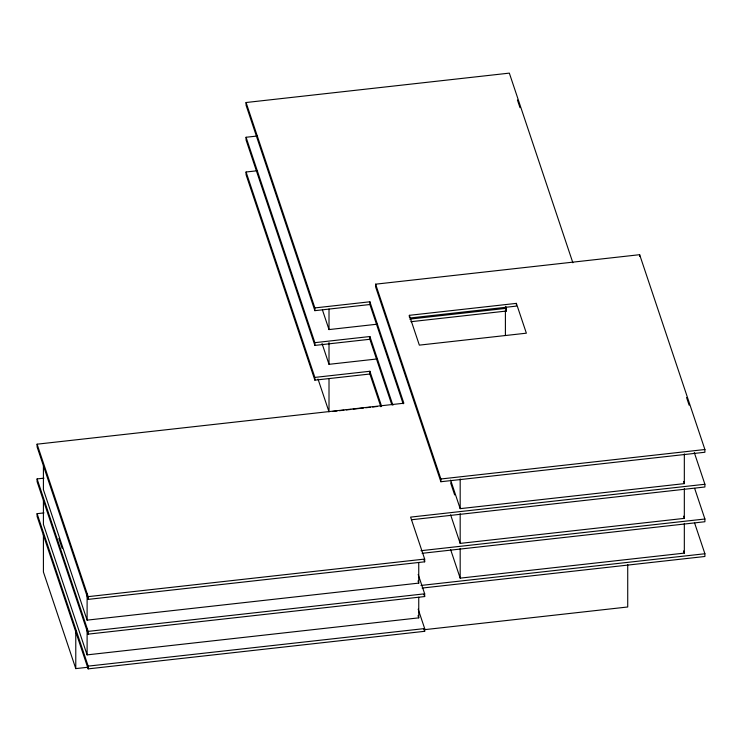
<?xml version="1.0" encoding="UTF-8"?>
<svg xmlns="http://www.w3.org/2000/svg" width="742" height="742" viewBox="0 0 742 742"><rect width="100%" height="100%" fill="white"/><g stroke="black" fill="none" stroke-linecap="round" stroke-linejoin="round"><path stroke-width="1.11" d="M403.138 403.796L369.887 304.526L314.877 310.666L246.075 105.262L246.075 102.517L509.337 73.124L572.87 262.779M391.804 404.724L369.887 339.27L314.877 345.41L246.075 140.006L246.075 137.261L257.567 135.981M380.841 406.737L369.887 374.014L314.877 380.154L246.075 174.75L246.075 172.005L257.567 170.725M375.619 284.177L639.641 254.692L704.9 449.513L704.9 452.249L440.878 481.734L375.619 286.913L375.619 284.177L440.878 478.989L440.878 481.734M246.075 102.517L314.877 307.921L369.887 301.781L403.861 403.231L37.1 444.18L37.1 446.925L88.168 599.388L424.674 561.815L424.674 559.069L410.614 517.109L704.9 484.257L704.9 486.993L411.764 519.725M409.352 315.322L516.376 303.376L526.366 333.186L419.341 345.132L409.352 315.322L409.352 317.149M410.502 317.938L516.376 306.112L516.376 303.376M409.723 319.097L506.387 308.31L506.387 311.046L410.873 321.713M322.418 309.896L329.012 329.578L377.224 324.198M246.075 137.261L314.877 342.665L369.887 336.525L392.898 405.253M322.047 343.546L329.012 364.322L377.224 358.942M246.075 172.005L314.877 377.409L369.887 371.269L381.573 406.18M332.453 411.485L337.044 410.966M339.335 410.716L343.936 410.205M346.226 409.946L350.818 409.436M353.118 409.176L363.45 408.026M365.741 407.766L370.332 407.256M372.632 406.996L377.224 406.486M418.182 574.447L424.674 593.813L424.674 596.559L88.168 634.132L37.1 481.669L37.1 478.924L44.001 478.154M418.182 609.191L424.674 628.557L424.674 631.303L88.168 668.876L37.1 516.413L37.1 513.668L44.001 512.898M440.878 478.989L704.9 449.513M450.617 480.093L460.179 508.65L684.328 483.626L684.328 453.909M450.617 514.837L460.179 543.394L684.328 518.37L684.328 488.653M420.964 550.703L704.9 519.001L704.9 521.737L422.115 553.319M37.1 444.18L88.168 596.642L424.674 559.069M450.617 549.581L460.179 578.139L684.328 553.115L684.328 523.398M43.416 465.707L43.416 489.711L87.111 620.136L418.748 583.11L418.748 562.538M420.964 585.447L704.9 553.745L704.9 556.481L422.115 588.063M37.1 478.924L88.168 631.386L424.674 593.813M43.416 500.451L43.416 524.455L87.111 654.88L418.748 617.854L418.748 597.282M37.1 513.668L88.168 666.13L424.674 628.557M43.416 534.082L43.416 571.999L75.777 668.607L88.428 667.197M424.192 629.708L627.723 606.984L627.723 564.476M686.573 397.526L689.133 405.188M694.271 452.518L704.9 484.257M694.633 488.357L704.9 519.001M683.586 481.428L684.328 483.626M694.633 523.101L704.9 553.745M683.586 516.172L684.328 518.37M683.586 550.916L684.328 553.115M517.415 99.984L519.994 107.664M505.738 306.344L506.387 308.31M505.738 309.089L506.387 311.046M450.617 482.838L454.661 494.923M423.951 559.663L424.674 561.815M423.951 594.407L424.674 596.559M418.015 580.921L418.748 583.11M423.951 629.151L424.674 631.303M418.015 615.665L418.748 617.854M318.021 379.069L329.012 411.866L329.012 378.55M58.841 538.488L62.142 548.347M639.641 254.692L639.641 256.519M505.404 310.397L505.404 335.542M460.179 478.942L460.179 508.65M460.179 513.687L460.179 543.394M460.179 548.431L460.179 578.139M369.887 301.781L369.887 304.526M369.887 336.525L369.887 339.27M369.887 371.269L369.887 374.014M329.012 309.006L329.012 329.578M329.012 342.609L329.012 364.322M314.877 307.921L314.877 310.666M314.877 342.665L314.877 345.41M314.877 377.409L314.877 380.154M88.168 596.642L88.168 599.388M88.168 631.386L88.168 634.132M88.168 666.13L88.168 668.876M87.111 593.85L87.111 620.136M87.111 628.595L87.111 654.88M75.777 630.7L75.777 668.607"/></g></svg>
